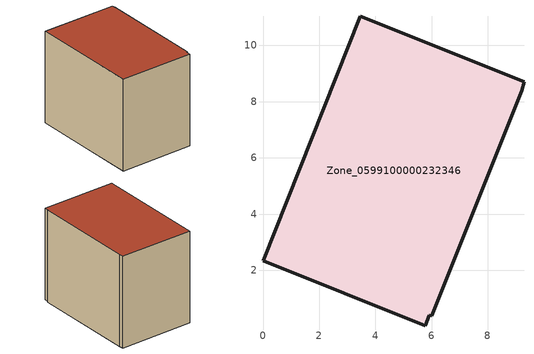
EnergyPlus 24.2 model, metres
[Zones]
Zone_0599100000232346
 floor ground (C_G): 0,2.34 3.47,11.03 9.29,8.7 9.21,8.4 6,0.38 5.92,0.41 5.77,0.03 z0.44
 wall outside (C_F): 3.47,11.03 0,2.34 5.77,0.03 5.92,0.41 6,0.38 9.21,8.4 9.29,8.7 3.47,11.03 z0.44:8.13
 roof outside (C_R): 6,0.38 9.21,8.4 9.29,8.7 3.47,11.03 0,2.34 5.77,0.03 5.92,0.41 z8.13
[BUILDING]
Pand.0599100000232346: North Axis=0; Terrain=City; Loads Convergence Tolerance Value=0.04; Temperature Convergence Tolerance Value=0.4; Solar Distribution=FullExterior; Maximum Number of Warmup Days=25; Minimum Number of Warmup Days=1
[Site:Location]
Rotterdam.The.Hague.AP_ZH_NLD Design_Conditions: Latitude=51.96; Longitude=4.45; Time Zone=1; Elevation=-4.5
[SITE:GROUNDTEMPERATURE:BUILDINGSURFACE]
18, 18, 18, 18, 18, 18, 18, 18, 18, 18, 18, 18
[MATERIAL] Thermal Absorptance=0.9; Solar Absorptance=0.7; Visible Absorptance=0.7
Name | Roughness | Thickness | Conductivity | Density | Specific Heat
G.TC.1965-1974 | MediumSmooth | 0.15 | 0.882353 | 540 | 1210
F.TC.1965-1974 | Rough | 0.3 | 0.697674 | 1920 | 840
R.TC.1965-1974 | MediumRough | 0.2 | 0.232558 | 1500 | 1000
[CONSTRUCTION]
C_G: G.TC.1965-1974
C_F: F.TC.1965-1974
C_R: R.TC.1965-1974
[ZONE]
Zone_0599100000232346: Type=1; Multiplier=1; Ceiling Height=Autocalculate; Volume=Autocalculate; Floor Area=autocalculate; Part of Total Floor Area=Yes
[ZONEINFILTRATION:DESIGNFLOWRATE]
Infil_Zone_0599100000232346: Zone or ZoneList or Space or SpaceList=Zone_0599100000232346; Schedule=AlwaysOn; Design Flow Rate Calculation Method=Flow/Area; Flow Rate per Floor Area=0.003; Constant Term Coefficient=1; Temperature Term Coefficient=0; Velocity Term Coefficient=0; Velocity Squared Term Coefficient=0
[HVACTEMPLATE:ZONE:IDEALLOADSAIRSYSTEM]
Zone_0599100000232346: Maximum Heating Supply Air Temperature=50; Minimum Cooling Supply Air Temperature=13; Maximum Heating Supply Air Humidity Ratio=0.0156; Minimum Cooling Supply Air Humidity Ratio=0.0077; Heating Limit=NoLimit; Cooling Limit=NoLimit; Dehumidification Control Type=ConstantSensibleHeatRatio; Cooling Sensible Heat Ratio=0.7; Dehumidification Setpoint=60; Humidification Control Type=None; Humidification Setpoint=30; Outdoor Air Method=None; Outdoor Air Flow Rate per Person=0.00944; Outdoor Air Flow Rate per Zone Floor Area=0; Outdoor Air Flow Rate per Zone=0; Demand Controlled Ventilation Type=None; Outdoor Air Economizer Type=NoEconomizer; Heat Recovery Type=None; Sensible Heat Recovery Effectiveness=0.7; Latent Heat Recovery Effectiveness=0.65
[ZONECONTROL:THERMOSTAT]
ThermostatControl_Zone_0599100000232346: Zone or ZoneList=Zone_0599100000232346; Control Type Schedule=DualSetpointControlType; Control 1=Thermostat_Zone_0599100000232346; Temperature Difference Between Cutout And Setpoint=0
[THERMOSTATSETPOINT:DUALSETPOINT]
Thermostat_Zone_0599100000232346: Heating Setpoint Temperature Schedule=HeatingSetpoint_Zone_0599100000232346; Cooling Setpoint Temperature Schedule=CoolingSetpoint_Zone_0599100000232346
[SCHEDULE:COMPACT]
HeatingSetpoint_Zone_0599100000232346: Through: 12/31, For: AllDays, Until: 24:00, 21
CoolingSetpoint_Zone_0599100000232346: Through: 12/31, For: AllDays, Until: 24:00, 24
DualSetpointControlType: Through: 12/31, For: AllDays, Until: 24:00, 4
AlwaysOn: Through: 12/31, For: AllDays, Until: 24:00, 1
